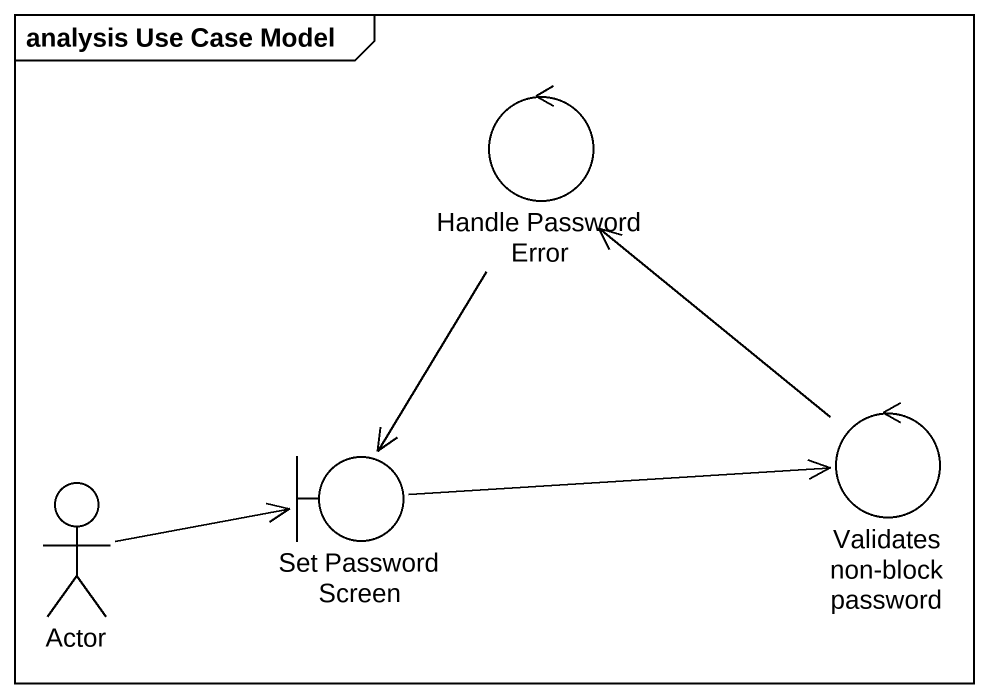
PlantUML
@startuml
mainframe analysis Use Case Model
control "Handle Password Error" as Handle_Password_Error
boundary "Set Password Screen" as Set_Password_Screen
control "Validates non-block password" as Validates_non_block_password
actor "Actor" as Actor_
Handle_Password_Error --> Set_Password_Screen
Set_Password_Screen -right-> Validates_non_block_password
Validates_non_block_password -up-> Handle_Password_Error
Actor_ -right-> Set_Password_Screen
@enduml
